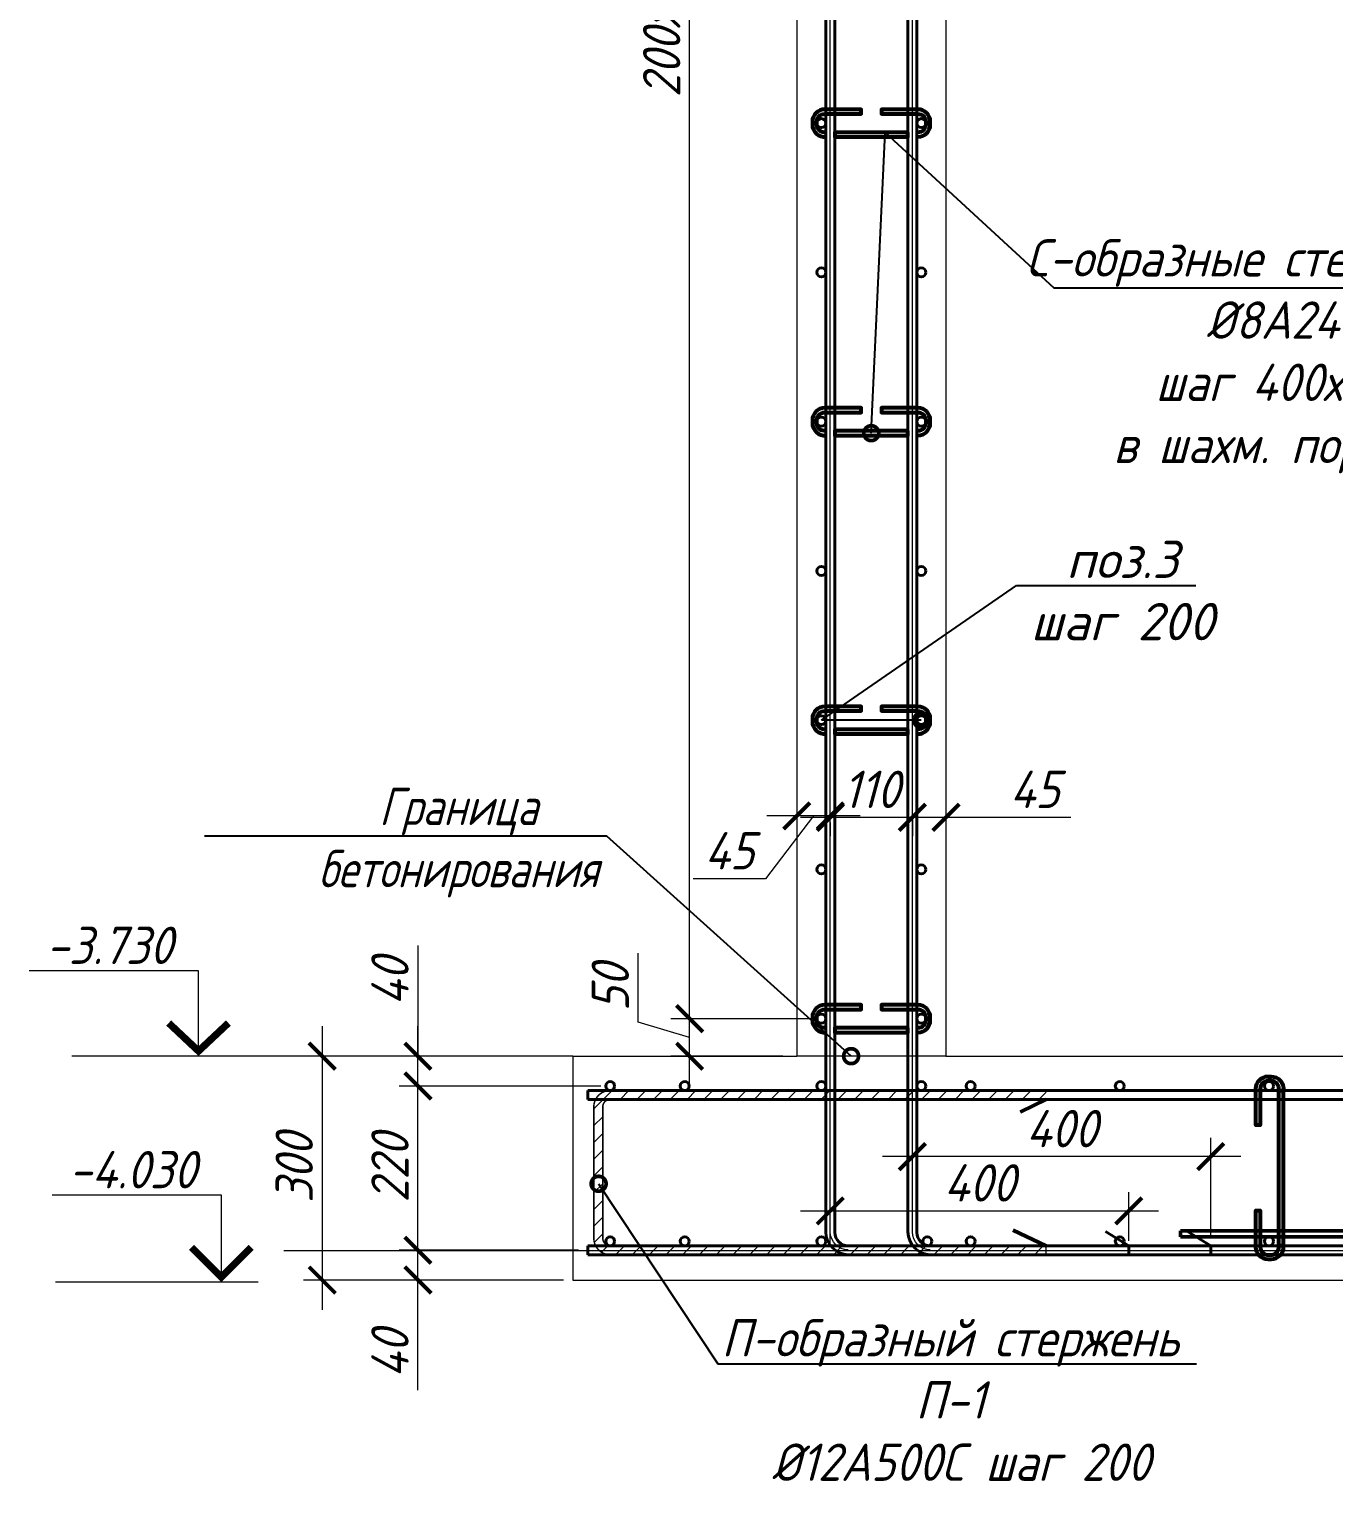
# Model space of a CAD drawing. Header units: millimetres. Extents: x 504091 to 2165846, y 135022 to 442887.
# Drawn here: x 1438434 to 1440183, y 244317 to 246278 of the extents above; entities that cross this region are included whole.
import ezdxf
from ezdxf import colors
from ezdxf.entities.mleader import LeaderData, LeaderLine
from ezdxf.math import Vec2, Vec3

# ---------------------------------------------------------------- set-up
doc = ezdxf.new("R2010")
doc.units = ezdxf.units.MM
doc.layers.get('Defpoints').update_dxf_attribs({"color": 255})
doc.layers.add('!Defpoints', color=255, linetype='Continuous', lineweight=5, plot=False)
for name, color, linetype, lineweight in [('Арматура 12', 26, 'Continuous', 50), ('К_Арматура 8', 134, 'Continuous', 50), ('КР_Арматура 12', 174, 'Continuous', 40), ('Монолит тонкий', 204, 'Continuous', 9), ('Размер', 7, 'Continuous', 13), ('размеры', 7, 'Continuous', 9), ('Размеры КР', 164, 'Continuous', 9)]:
    doc.layers.add(name, color=color, linetype=linetype, lineweight=lineweight)
doc.layers.add('Контур', color=7, linetype='Continuous')
doc.styles.add('GOST 2.304_new', font='isocpeur.ttf', dxfattribs={"width": 0.9, "oblique": 15})
doc.linetypes.add('зигзаг', pattern='A,0.00254,-5.08,[131,ltypeshp.shx,S=5.08,R=0,X=-5.08,Y=0],-10.16,[131,ltypeshp.shx,S=5.08,R=180,X=5.08,Y=0],-5.08', length=20.32254)
doc.dimstyles.new('SPDS 1_20', dxfattribs={"dimscale": 20, "dimtxt": 2.5, "dimasz": 1.77, "dimexe": 1.25, "dimexo": 0.625, "dimtad": 1, "dimdec": 0, "dimrnd": 0.001, "dimtxsty": 'GOST 2.304_new', "dimblk": 'ARCHTICK', "dimcen": 2.5, "dimdle": 2, "dimclrt": 256, "dimadec": 0, "dimazin": 2, "dimtfac": 0.75, "dimtdec": 0, "dimtmove": 1, "dimatfit": 3, "dimfxl": 0, "dimtolj": 1, "dimlwd": 9, "dimlwe": 9, "dimarcsym": 0})

# ---------------------------------------------------------------- blocks, each defined once
blk = doc.blocks.new('_DotSmall')
at = {"color": 0, "linetype": 'ByBlock', "lineweight": 35, "const_width": 0.5}
blk.add_lwpolyline([(-0.0625, 0, 1), (0.0625, 0, 1)], format="xyb", close=True, dxfattribs=at)
blk = doc.blocks.new('A$C087e266e')
at = {"layer": 'К_Арматура 8', "ltscale": 40}
for p, q in [((-29.1, 68.4), (-29.1, -93.2)), ((-21.1, 68.4), (-21.1, -93.2)), ((-279.1, -103.2), (-39.1, -103.2)), ((-279.1, -103.2), (-279.1, -111.2)), ((-279.1, -111.2), (-39.1, -111.2)), ((228.9, -103.2), (-11.1, -103.2)), ((228.9, -111.2), (-11.1, -111.2)), ((228.9, -103.2), (228.9, -111.2))]:
    blk.add_line(p, q, dxfattribs=at)
for centre, radius, start, end in [((-25.1, 68.4), 4, 0, 180), ((-39.1, -93.2), 10, 270, 0), ((-11.1, -93.2), 18, 180, 270), ((-11.1, -93.2), 10, 180, 270), ((-39.1, -93.2), 18, 270, 321.0576)]:
    blk.add_arc(centre, radius, start, end, dxfattribs=at)
blk = doc.blocks.new('_ArchTick')
at = {"color": 0, "linetype": 'ByBlock', "const_width": 0.15}
blk.add_lwpolyline([(-0.5, -0.5), (0.5, 0.5)], dxfattribs=at)
blk = doc.blocks.new('*D4132')
at = {"layer": 'Defpoints', "color": 0, "lineweight": 20, "transparency": 16777216}
for p in [(1438955.3, 244642.3), (1439182.9, 244642.3), (1439162.9, 244602.3)]:
    blk.add_point(p, dxfattribs=at)
at = {"layer": 'Размеры КР', "color": 0, "lineweight": 9, "transparency": 16777216}
for p, q in [((1438955.3, 244562.3), (1438955.3, 244682.3)), ((1439170.4, 244642.3), (1438930.3, 244642.3)), ((1439150.4, 244602.3), (1438930.3, 244602.3)), ((1438955.3, 244454.9), (1438955.3, 244602.3))]:
    blk.add_line(p, q, dxfattribs=at)
at = {"layer": 'Размеры КР', "color": 0, "lineweight": 9, "transparency": 16777216, "xscale": 35.4, "yscale": 35.4, "zscale": 35.4}
for p, rotation in [((1438955.3, 244642.3), 90), ((1438955.3, 244602.3), 270)]:
    blk.add_blockref('_ArchTick', p, dxfattribs=dict(at, rotation=rotation))
at = {"layer": 'Размеры КР', "lineweight": 20, "transparency": 16777216, "insert": (1438917.8, 244503.3), "char_height": 50, "attachment_point": 5, "rotation": 90, "style": 'GOST 2.304_new'}
blk.add_mtext('\\A1;40', dxfattribs=at)
blk = doc.blocks.new('*D4133')
at = {"layer": 'Defpoints', "color": 0, "lineweight": 20, "transparency": 16777216}
for p in [(1438955.3, 244862.3), (1439212.9, 244862.3), (1439182.9, 244642.3)]:
    blk.add_point(p, dxfattribs=at)
at = {"layer": 'Размеры КР', "color": 0, "lineweight": 9, "transparency": 16777216}
for p, q in [((1438955.3, 244602.3), (1438955.3, 244902.3)), ((1439200.4, 244862.3), (1438930.3, 244862.3)), ((1439170.4, 244642.3), (1438930.3, 244642.3))]:
    blk.add_line(p, q, dxfattribs=at)
at = {"layer": 'Размеры КР', "color": 0, "lineweight": 9, "transparency": 16777216, "xscale": 35.4, "yscale": 35.4, "zscale": 35.4}
for p, rotation in [((1438955.3, 244862.3), 90), ((1438955.3, 244642.3), 270)]:
    blk.add_blockref('_ArchTick', p, dxfattribs=dict(at, rotation=rotation))
at = {"layer": 'Размеры КР', "lineweight": 20, "transparency": 16777216, "insert": (1438917.8, 244752.3), "char_height": 50, "attachment_point": 5, "rotation": 90, "style": 'GOST 2.304_new'}
blk.add_mtext('\\A1;220', dxfattribs=at)
blk = doc.blocks.new('*D4134')
at = {"layer": 'Defpoints', "color": 0, "lineweight": 20, "transparency": 16777216}
for p in [(1438955.3, 244902.3), (1439162.9, 244902.3), (1439212.9, 244862.3)]:
    blk.add_point(p, dxfattribs=at)
at = {"layer": 'Размеры КР', "color": 0, "lineweight": 9, "transparency": 16777216}
for p, q in [((1438955.3, 245050.7), (1438955.3, 244902.3)), ((1438955.3, 244822.3), (1438955.3, 244942.3)), ((1439150.4, 244902.3), (1438930.3, 244902.3)), ((1439200.4, 244862.3), (1438930.3, 244862.3))]:
    blk.add_line(p, q, dxfattribs=at)
at = {"layer": 'Размеры КР', "color": 0, "lineweight": 9, "transparency": 16777216, "xscale": 35.4, "yscale": 35.4, "zscale": 35.4}
for p, rotation in [((1438955.3, 244902.3), 90), ((1438955.3, 244862.3), 270)]:
    blk.add_blockref('_ArchTick', p, dxfattribs=dict(at, rotation=rotation))
at = {"layer": 'Размеры КР', "lineweight": 20, "transparency": 16777216, "insert": (1438917.8, 245002.2), "char_height": 50, "attachment_point": 5, "rotation": 90, "style": 'GOST 2.304_new'}
blk.add_mtext('\\A1;40', dxfattribs=at)
blk = doc.blocks.new('*D4135')
at = {"layer": 'Defpoints', "color": 0, "lineweight": 20, "transparency": 16777216}
for p in [(1439162.9, 244902.3), (1438827, 244602.3), (1439059.2, 244602.3)]:
    blk.add_point(p, dxfattribs=at)
at = {"layer": 'Размеры КР', "color": 0, "lineweight": 9, "transparency": 16777216}
for p, q in [((1438827, 244942.3), (1438827, 244562.3)), ((1439150.4, 244902.3), (1438802, 244902.3)), ((1439046.7, 244602.3), (1438802, 244602.3))]:
    blk.add_line(p, q, dxfattribs=at)
at = {"layer": 'Размеры КР', "color": 0, "lineweight": 9, "transparency": 16777216, "xscale": 35.4, "yscale": 35.4, "zscale": 35.4}
for p, rotation in [((1438827, 244902.3), 90), ((1438827, 244602.3), 270)]:
    blk.add_blockref('_ArchTick', p, dxfattribs=dict(at, rotation=rotation))
at = {"layer": 'Размеры КР', "lineweight": 20, "transparency": 16777216, "insert": (1438789.5, 244752.3), "char_height": 50, "attachment_point": 5, "rotation": 90, "style": 'GOST 2.304_new'}
blk.add_mtext('\\A1;300', dxfattribs=at)
blk = doc.blocks.new('*D4136')
at = {"layer": 'Defpoints', "color": 0, "lineweight": 20, "transparency": 16777216}
for p in [(1439617.9, 245232.5), (1439617.9, 245222.3), (1439662.9, 245232.5)]:
    blk.add_point(p, dxfattribs=at)
at = {"layer": 'Размеры КР', "color": 0, "lineweight": 9, "transparency": 16777216}
for p, q in [((1439702.9, 245222.3), (1439577.9, 245222.3)), ((1439617.9, 245220), (1439617.9, 245197.3)), ((1439830.3, 245222.3), (1439662.9, 245222.3)), ((1439662.9, 245220), (1439662.9, 245197.3))]:
    blk.add_line(p, q, dxfattribs=at)
at = {"layer": 'Размеры КР', "color": 0, "lineweight": 9, "transparency": 16777216, "xscale": 35.4, "yscale": 35.4, "zscale": 35.4, "rotation": 180}
blk.add_blockref('_ArchTick', (1439617.9, 245222.3), dxfattribs=at)
at = {"layer": 'Размеры КР', "color": 0, "lineweight": 9, "transparency": 16777216, "xscale": 35.4, "yscale": 35.4, "zscale": 35.4}
blk.add_blockref('_ArchTick', (1439662.9, 245222.3), dxfattribs=at)
at = {"layer": 'Размеры КР', "lineweight": 20, "transparency": 16777216, "insert": (1439781.9, 245259.8), "char_height": 50, "attachment_point": 5, "style": 'GOST 2.304_new'}
blk.add_mtext('\\A1;45', dxfattribs=at)
blk = doc.blocks.new('*D4137')
at = {"layer": 'Defpoints', "color": 0, "lineweight": 20, "transparency": 16777216}
for p in [(1439507.9, 245226.1), (1439507.9, 245222.3), (1439617.9, 245232.5)]:
    blk.add_point(p, dxfattribs=at)
at = {"layer": 'Размеры КР', "color": 0, "lineweight": 9, "transparency": 16777216}
for p, q in [((1439657.9, 245222.3), (1439467.9, 245222.3)), ((1439617.9, 245220), (1439617.9, 245197.3)), ((1439507.9, 245213.6), (1439507.9, 245197.3))]:
    blk.add_line(p, q, dxfattribs=at)
at = {"layer": 'Размеры КР', "color": 0, "lineweight": 9, "transparency": 16777216, "xscale": 35.4, "yscale": 35.4, "zscale": 35.4, "rotation": 180}
blk.add_blockref('_ArchTick', (1439507.9, 245222.3), dxfattribs=at)
at = {"layer": 'Размеры КР', "color": 0, "lineweight": 9, "transparency": 16777216, "xscale": 35.4, "yscale": 35.4, "zscale": 35.4}
blk.add_blockref('_ArchTick', (1439617.9, 245222.3), dxfattribs=at)
at = {"layer": 'Размеры КР', "lineweight": 20, "transparency": 16777216, "insert": (1439562.9, 245259.8), "char_height": 50, "attachment_point": 5, "style": 'GOST 2.304_new'}
blk.add_mtext('\\A1;110', dxfattribs=at)
blk = doc.blocks.new('*D4138')
at = {"layer": 'Defpoints', "color": 0, "lineweight": 20, "transparency": 16777216}
for p in [(1439462.9, 245231.6), (1439462.9, 245224.3), (1439507.9, 245228.1)]:
    blk.add_point(p, dxfattribs=at)
at = {"layer": 'Размеры КР', "color": 0, "lineweight": 9, "transparency": 16777216}
for p, q in [((1439485.4, 245224.3), (1439421.1, 245140)), ((1439547.9, 245224.3), (1439422.9, 245224.3)), ((1439462.9, 245219.1), (1439462.9, 245199.3)), ((1439507.9, 245215.6), (1439507.9, 245199.3)), ((1439421.1, 245140), (1439324.2, 245140))]:
    blk.add_line(p, q, dxfattribs=at)
at = {"layer": 'Размеры КР', "color": 0, "lineweight": 9, "transparency": 16777216, "xscale": 35.4, "yscale": 35.4, "zscale": 35.4, "rotation": 180}
blk.add_blockref('_ArchTick', (1439462.9, 245224.3), dxfattribs=at)
at = {"layer": 'Размеры КР', "color": 0, "lineweight": 9, "transparency": 16777216, "xscale": 35.4, "yscale": 35.4, "zscale": 35.4}
blk.add_blockref('_ArchTick', (1439507.9, 245224.3), dxfattribs=at)
at = {"layer": 'Размеры КР', "lineweight": 20, "transparency": 16777216, "insert": (1439372.7, 245177.5), "char_height": 50, "attachment_point": 5, "style": 'GOST 2.304_new'}
blk.add_mtext('\\A1;45', dxfattribs=at)
blk = doc.blocks.new('*D4139')
at = {"layer": 'Defpoints', "color": 0, "lineweight": 20, "transparency": 16777216}
for p in [(1439319.4, 244952.5), (1439501.9, 244952.5), (1439457, 244902.3)]:
    blk.add_point(p, dxfattribs=at)
at = {"layer": 'Размеры КР', "color": 0, "lineweight": 9, "transparency": 16777216}
for p, q in [((1439250.6, 244948), (1439250.6, 245040.4)), ((1439319.4, 244862.3), (1439319.4, 244992.5)), ((1439319.4, 244927.4), (1439250.6, 244948)), ((1439489.4, 244952.5), (1439294.4, 244952.5)), ((1439444.5, 244902.3), (1439294.4, 244902.3))]:
    blk.add_line(p, q, dxfattribs=at)
at = {"layer": 'Размеры КР', "color": 0, "lineweight": 9, "transparency": 16777216, "xscale": 35.4, "yscale": 35.4, "zscale": 35.4}
for p, rotation in [((1439319.4, 244952.5), 90), ((1439319.4, 244902.3), 270)]:
    blk.add_blockref('_ArchTick', p, dxfattribs=dict(at, rotation=rotation))
at = {"layer": 'Размеры КР', "lineweight": 20, "transparency": 16777216, "insert": (1439213.1, 244994.2), "char_height": 50, "attachment_point": 5, "rotation": 90, "style": 'GOST 2.304_new'}
blk.add_mtext('\\A1;50', dxfattribs=at)
blk = doc.blocks.new('*D4140')
at = {"layer": 'Defpoints', "color": 0, "lineweight": 20, "transparency": 16777216}
for p in [(1439319.4, 247752.5), (1439495.9, 247752.5), (1439501.9, 244952.5)]:
    blk.add_point(p, dxfattribs=at)
at = {"layer": 'Размеры КР', "color": 0, "lineweight": 9, "transparency": 16777216}
for p, q in [((1439319.4, 244912.5), (1439319.4, 247792.5)), ((1439483.4, 247752.5), (1439294.4, 247752.5)), ((1439489.4, 244952.5), (1439294.4, 244952.5))]:
    blk.add_line(p, q, dxfattribs=at)
at = {"layer": 'Размеры КР', "color": 0, "lineweight": 9, "transparency": 16777216, "xscale": 35.4, "yscale": 35.4, "zscale": 35.4}
for p, rotation in [((1439319.4, 247752.5), 90), ((1439319.4, 244952.5), 270)]:
    blk.add_blockref('_ArchTick', p, dxfattribs=dict(at, rotation=rotation))
at = {"layer": 'Размеры КР', "lineweight": 20, "transparency": 16777216, "insert": (1439281.9, 246352.5), "char_height": 50, "attachment_point": 5, "rotation": 90, "style": 'GOST 2.304_new'}
blk.add_mtext('\\A1;200х14=2800', dxfattribs=at)
blk = doc.blocks.new('*D4141')
at = {"layer": 'Defpoints', "color": 0, "lineweight": 20, "transparency": 16777216}
for p in [(1439617.9, 244767.7), (1439617.9, 244705.6), (1440017.9, 244648.3)]:
    blk.add_point(p, dxfattribs=at)
at = {"layer": 'Контур', "color": 0, "lineweight": 9, "transparency": 16777216}
for p, q in [((1439617.9, 244718.1), (1439617.9, 244792.7)), ((1440017.9, 244660.8), (1440017.9, 244792.7)), ((1440057.9, 244767.7), (1439577.9, 244767.7))]:
    blk.add_line(p, q, dxfattribs=at)
at = {"layer": 'Контур', "color": 0, "lineweight": 9, "transparency": 16777216, "xscale": 35.4, "yscale": 35.4, "zscale": 35.4, "rotation": 180}
blk.add_blockref('_ArchTick', (1439617.9, 244767.7), dxfattribs=at)
at = {"layer": 'Контур', "color": 0, "lineweight": 9, "transparency": 16777216, "xscale": 35.4, "yscale": 35.4, "zscale": 35.4}
blk.add_blockref('_ArchTick', (1440017.9, 244767.7), dxfattribs=at)
at = {"layer": 'Контур', "lineweight": 20, "transparency": 16777216, "insert": (1439817.9, 244805.2), "char_height": 50, "attachment_point": 5, "style": 'GOST 2.304_new'}
blk.add_mtext('\\A1;400', dxfattribs=at)
blk = doc.blocks.new('*D4142')
at = {"layer": 'Defpoints', "color": 0, "lineweight": 20, "transparency": 16777216}
for p in [(1439507.9, 244689.1), (1439907.9, 244695), (1439907.9, 244642.3)]:
    blk.add_point(p, dxfattribs=at)
at = {"layer": 'Контур', "color": 0, "lineweight": 9, "transparency": 16777216}
for p, q in [((1439507.9, 244701.6), (1439507.9, 244720)), ((1439907.9, 244654.8), (1439907.9, 244720)), ((1439467.9, 244695), (1439947.9, 244695))]:
    blk.add_line(p, q, dxfattribs=at)
at = {"layer": 'Контур', "color": 0, "lineweight": 9, "transparency": 16777216, "xscale": 35.4, "yscale": 35.4, "zscale": 35.4, "rotation": 180}
blk.add_blockref('_ArchTick', (1439507.9, 244695), dxfattribs=at)
at = {"layer": 'Контур', "color": 0, "lineweight": 9, "transparency": 16777216, "xscale": 35.4, "yscale": 35.4, "zscale": 35.4}
blk.add_blockref('_ArchTick', (1439907.9, 244695), dxfattribs=at)
at = {"layer": 'Контур', "lineweight": 20, "transparency": 16777216, "insert": (1439707.9, 244732.5), "char_height": 50, "attachment_point": 5, "style": 'GOST 2.304_new'}
blk.add_mtext('\\A1;400', dxfattribs=at)

msp = doc.modelspace()

# ---------------------------------------------------------------- hatches: boundary and pattern name
at = {"layer": 'Размер', "lineweight": 13, "transparency": 33554687}
h = msp.add_hatch(dxfattribs=at)
h.set_pattern_fill('ANSI31', color=256, scale=5)
h.set_pattern_definition([(45, (392135.754, 36891.54), (-11.22532015, 11.22532015), [])])
edge = h.paths.add_edge_path()
edge.add_line((1439797.1005, 244856.2892), (1439212.8984, 244856.2892))
edge.add_arc((1439212.8984, 244834.3892), 21.9, 450, 540)
edge.add_line((1439190.9984, 244834.3892), (1439190.9984, 244658.1892))
edge.add_arc((1439212.8984, 244658.1892), 21.9, 540, 630)
edge.add_line((1439212.8984, 244636.2892), (1439797.1005, 244636.2892))
edge.add_line((1439797.1005, 244636.2892), (1439797.1005, 244648.2892))
edge.add_line((1439797.1005, 244648.2892), (1439212.8984, 244648.2892))
edge.add_arc((1439212.8984, 244658.1892), 9.9, 180, 270, ccw=False)
edge.add_line((1439202.9984, 244658.1892), (1439202.9984, 244834.3892))
edge.add_arc((1439212.8984, 244834.3892), 9.9, 90, 180, ccw=False)
edge.add_line((1439212.8984, 244844.2892), (1439797.1005, 244844.2892))
edge.add_line((1439797.1005, 244844.2892), (1439797.1005, 244856.2892))

# ---------------------------------------------------------------- linework, layer by layer
at = {"layer": '!Defpoints', "lineweight": 15, "ltscale": 100}
for p, q in [((1439507.9068, 244646.7562), (1439507.9068, 247875.2994)), ((1438775.4988, 244642.0963), (1445982.6961, 244642.0963))]:
    msp.add_line(p, q, dxfattribs=at)
for points in [[(1439531.9068, 244642.7742, -0.414213562), (1439507.9068, 244666.7742), (1439507.9068, 247875.2994)], [(1439641.9068, 244642.7742, -0.414213562), (1439617.9068, 244666.7742), (1439617.9068, 247875.2994)]]:
    msp.add_lwpolyline(points, format="xyb", dxfattribs=at)
at = {"layer": 'Арматура 12', "lineweight": 53, "ltscale": 20}
for p, q in [((1439797.1005, 244844.2892), (1439762.5801, 244827.4777)), ((1439797.1005, 244648.2892), (1439752.8267, 244669.3161))]:
    msp.add_line(p, q, dxfattribs=at)
for points in [[(1439501.9068, 246140.1753, -0.460305877), (1439489.9068, 246150.5696), (1439489.9068, 246154.4149, -0.414213562), (1439500.4068, 246164.9149), (1439549.3224, 246164.9149), (1439549.3224, 246170.9149), (1439500.4068, 246170.9149, 0.414213562), (1439483.9068, 246154.4149), (1439483.9068, 246150.5696, 0.441038441), (1439501.9068, 246134.1208, 0.242110317)], [(1439623.9068, 246134.0696), (1439625.4068, 246134.0696, 0.414213562), (1439641.9068, 246150.5696), (1439641.9068, 246154.4149, 0.414213562), (1439625.4068, 246170.9149), (1439576.4769, 246170.9149), (1439576.4769, 246164.9149), (1439625.4068, 246164.9149, -0.414213562), (1439635.9068, 246154.4149), (1439635.9068, 246150.5696, -0.414213562), (1439625.4068, 246140.0696), (1439623.9068, 246140.0696)], [(1439501.9068, 245740.1753, -0.460305877), (1439489.9068, 245750.5696), (1439489.9068, 245754.4149, -0.414213562), (1439500.4068, 245764.9149), (1439549.3224, 245764.9149), (1439549.3224, 245770.9149), (1439500.4068, 245770.9149, 0.414213562), (1439483.9068, 245754.4149), (1439483.9068, 245750.5696, 0.441038441), (1439501.9068, 245734.1208, 0.242110317)], [(1439623.9068, 245734.0696), (1439625.4068, 245734.0696, 0.414213562), (1439641.9068, 245750.5696), (1439641.9068, 245754.4149, 0.414213562), (1439625.4068, 245770.9149), (1439576.4769, 245770.9149), (1439576.4769, 245764.9149), (1439625.4068, 245764.9149, -0.414213562), (1439635.9068, 245754.4149), (1439635.9068, 245750.5696, -0.414213562), (1439625.4068, 245740.0696), (1439623.9068, 245740.0696)], [(1439501.9068, 245340.1753, -0.460305877), (1439489.9068, 245350.5696), (1439489.9068, 245354.4149, -0.414213562), (1439500.4068, 245364.9149), (1439549.3224, 245364.9149), (1439549.3224, 245370.9149), (1439500.4068, 245370.9149, 0.414213562), (1439483.9068, 245354.4149), (1439483.9068, 245350.5696, 0.441038441), (1439501.9068, 245334.1208, 0.242110317)], [(1439623.9068, 245334.0696), (1439625.4068, 245334.0696, 0.414213562), (1439641.9068, 245350.5696), (1439641.9068, 245354.4149, 0.414213562), (1439625.4068, 245370.9149), (1439576.4769, 245370.9149), (1439576.4769, 245364.9149), (1439625.4068, 245364.9149, -0.414213562), (1439635.9068, 245354.4149), (1439635.9068, 245350.5696, -0.414213562), (1439625.4068, 245340.0696), (1439623.9068, 245340.0696)], [(1439501.9068, 244940.1753, -0.460305877), (1439489.9068, 244950.5696), (1439489.9068, 244954.4149, -0.414213562), (1439500.4068, 244964.9149), (1439549.3224, 244964.9149), (1439549.3224, 244970.9149), (1439500.4068, 244970.9149, 0.414213562), (1439483.9068, 244954.4149), (1439483.9068, 244950.5696, 0.441038441), (1439501.9068, 244934.1208, 0.242110317)], [(1439623.9068, 244934.0696), (1439625.4068, 244934.0696, 0.414213562), (1439641.9068, 244950.5696), (1439641.9068, 244954.4149, 0.414213562), (1439625.4068, 244970.9149), (1439576.4769, 244970.9149), (1439576.4769, 244964.9149), (1439625.4068, 244964.9149, -0.414213562), (1439635.9068, 244954.4149), (1439635.9068, 244950.5696, -0.414213562), (1439625.4068, 244940.0696), (1439623.9068, 244940.0696)], [(1440109.0477, 244856.2892, 0.468919726), (1440098.5477, 244869.193), (1440094.7024, 244869.193, 0.414213562), (1440084.2024, 244858.693), (1440084.2024, 244809.7774), (1440078.2024, 244809.7774), (1440078.2024, 244858.693, -0.414213562), (1440094.7024, 244875.193), (1440098.5477, 244875.193, -0.450955437), (1440115.0477, 244856.2892, -0.242110317)], [(1440115.0477, 244648.2892), (1440115.0477, 244646.533, -0.414213562), (1440098.5477, 244630.033), (1440094.7024, 244630.033, -0.414213562), (1440078.2024, 244646.533), (1440078.2024, 244695.4629), (1440084.2024, 244695.4629), (1440084.2024, 244646.533, 0.414213562), (1440094.7024, 244636.033), (1440098.5477, 244636.033, 0.414213562), (1440109.0477, 244646.533), (1440109.0477, 244648.2892)]]:
    msp.add_lwpolyline(points, format="xyb", dxfattribs=at)
for points in [[(1439611.9068, 246140.0696), (1439513.9068, 246140.0696), (1439513.9068, 246134.0696), (1439611.9068, 246134.0696)], [(1439611.9068, 245740.0696), (1439513.9068, 245740.0696), (1439513.9068, 245734.0696), (1439611.9068, 245734.0696)], [(1439611.9068, 245340.0696), (1439513.9068, 245340.0696), (1439513.9068, 245334.0696), (1439611.9068, 245334.0696)], [(1439611.9068, 244940.0696), (1439513.9068, 244940.0696), (1439513.9068, 244934.0696), (1439611.9068, 244934.0696)], [(1440109.0477, 244648.2892), (1440109.0477, 244856.2892), (1440115.0477, 244856.2892), (1440115.0477, 244648.2892)]]:
    msp.add_lwpolyline(points, close=True, dxfattribs=at)
msp.add_lwpolyline([(1439797.1005, 244856.2892, 2, 2, 0), (1439212.8984, 244856.2892, 2, 2, 0.414213562), (1439190.9984, 244834.3892, 2, 2, 0), (1439190.9984, 244658.1892, 2, 2, 0.414213562), (1439212.8984, 244636.2892, 2, 2, 0), (1439797.1005, 244636.2892, 2, 2, 0), (1439797.1005, 244648.2892, 2, 2, 0), (1439212.8984, 244648.2892, 2, 2, -0.414213562), (1439202.9984, 244658.1892, 2, 2, 0), (1439202.9984, 244834.3892, 2, 2, -0.414213562), (1439212.8984, 244844.2892, 2, 2, 0), (1439797.1005, 244844.2892, 0, 0, 0)], format="xyseb", close=True, dxfattribs=at)
at = {"layer": 'КР_Арматура 12', "ltscale": 12}
for p, q in [((1439182.9068, 244856.2892), (1445982.6961, 244856.2892)), ((1439182.9068, 244856.2892), (1439182.9068, 244844.2892)), ((1445982.6961, 244856.2892), (1439182.9068, 244856.2892)), ((1439182.9068, 244844.2892), (1439182.9068, 244856.2892)), ((1439182.9068, 244844.2892), (1445982.6961, 244844.2892)), ((1445982.6961, 244844.2892), (1439182.9068, 244844.2892)), ((1439907.9068, 244648.2892), (1439876.6255, 244667.4218)), ((1440017.9068, 244648.2892), (1439986.6255, 244667.4218)), ((1439182.9068, 244648.2892), (1439182.9068, 244636.2892)), ((1439382.0684, 244648.2892), (1439182.9068, 244648.2892)), ((1439182.9068, 244636.2892), (1439182.9068, 244648.2892)), ((1439182.9068, 244648.0963), (1445982.6961, 244648.0963)), ((1439182.9068, 244636.0963), (1439182.9068, 244648.0963)), ((1439382.0684, 244636.2892), (1439182.9068, 244636.2892)), ((1445982.6961, 244636.0963), (1439182.9068, 244636.0963)), ((1440017.9068, 244648.2892), (1440017.9068, 244636.2892))]:
    msp.add_line(p, q, dxfattribs=at)
for points in [[(1439531.9068, 244636.2892, -0.40291951), (1439501.9068, 244666.7742), (1439501.9068, 247872.2994), (1439513.9068, 247872.2994), (1439513.9068, 244666.2892, 0.414213562), (1439531.9068, 244648.2892, -0.414213562)], [(1439641.9068, 244636.2892, -0.40291951), (1439611.9068, 244666.7742), (1439611.9068, 247872.2994), (1439623.9068, 247872.2994), (1439623.9068, 244666.2892, 0.414213562), (1439641.9068, 244648.2892, -0.414213562)]]:
    msp.add_lwpolyline(points, format="xyb", dxfattribs=at)
msp.add_lwpolyline([(1439907.9068, 244648.2892), (1439907.9068, 244636.2892)], dxfattribs=at)
for centre in [(1439495.9068, 246152.4923), (1439629.9068, 246152.4923), (1439495.9068, 245952.4923), (1439629.9068, 245952.4923), (1439495.9068, 245752.4923), (1439629.9068, 245752.4923), (1439495.9068, 245552.4923), (1439629.9068, 245552.4923), (1439495.9068, 245352.4923), (1439629.9068, 245352.4923), (1439495.9068, 245152.4923), (1439629.9068, 245152.4923), (1439495.9068, 244952.4923), (1439629.9068, 244952.4923), (1439212.9068, 244862.2892), (1439312.9068, 244862.2892), (1439495.9446, 244862.2892), (1439629.9068, 244862.2892), (1439695.9068, 244862.2892), (1439895.9068, 244862.2892), (1440095.9068, 244862.2892), (1439212.9068, 244654.2892), (1439312.9068, 244654.2892), (1439495.9446, 244654.2892), (1439637.9161, 244654.2892), (1439695.9068, 244654.2892), (1439895.9068, 244654.2892), (1440095.9068, 244654.2892)]:
    msp.add_circle(centre, 6, dxfattribs=at)
at = {"layer": 'Монолит тонкий', "lineweight": 15, "ltscale": 100}
for p, q in [((1439462.9068, 247892.2994), (1439462.9068, 244902.2994)), ((1439662.9068, 247892.2994), (1439662.9068, 244902.2994)), ((1439162.9068, 244902.2994), (1439162.9068, 244602.2994)), ((1439162.9068, 244902.2994), (1439462.9068, 244902.2994)), ((1439662.9068, 244902.2994), (1441222.9084, 244902.2994)), ((1439162.9068, 244602.2994), (1446002.6961, 244602.2994))]:
    msp.add_line(p, q, dxfattribs=at)
at = {"layer": 'размеры', "ltscale": 50}
for points in [[(1438661.2462, 244902.2994), (1438661.2462, 245016.8208), (1438434.3976, 245016.8208)], [(1438691.834, 244599.2994), (1438691.834, 244716.2208), (1438464.9854, 244716.2208)]]:
    msp.add_lwpolyline(points, dxfattribs=at)
at = {"layer": 'размеры', "ltscale": 50, "const_width": 9.6}
for points in [[(1438701.2462, 244946.6876), (1438661.2462, 244909.0876), (1438621.2462, 244946.6876)], [(1438731.834, 244646.0876), (1438691.834, 244606.0876), (1438651.834, 244646.0876)]]:
    msp.add_lwpolyline(points, dxfattribs=at)
at = {"layer": 'Размеры КР', "lineweight": 20}
for p, q in [((1439162.9068, 244902.2994), (1438491.2534, 244902.2994)), ((1438741.2786, 244599.2994), (1438469.7351, 244599.2994))]:
    msp.add_line(p, q, dxfattribs=at)
at = {"layer": 'Размеры КР', "linetype": 'зигзаг', "lineweight": 20}
msp.add_line((1439662.9068, 244902.2994), (1439462.9068, 244902.2994), dxfattribs=at)

# ---------------------------------------------------------------- block references
at = {"layer": 'Размеры КР', "lineweight": 20, "xscale": -1}
msp.add_blockref('A$C087e266e', (1440206.2703, 244771.4993), dxfattribs=at)

# ---------------------------------------------------------------- texts
at = {"layer": 'размеры', "ltscale": 50, "style": 'GOST 2.304_new', "oblique": 15, "width": 0.9}
for s, p in [('-3.730', (1438456.6793, 245025.8101)), ('-4.030', (1438487.267, 244725.2101))]:
    msp.add_text(s, height=50, dxfattribs=at).set_placement(p)

# ---------------------------------------------------------------- dimensions: what is measured, and where the dimension line sits
at = {"layer": 'Контур', "lineweight": 20}
dim = msp.add_linear_dim(base=(1439617.9068, 244767.69), p1=(1440017.9068, 244648.2892), p2=(1439617.9068, 244705.5986), dimstyle='SPDS 1_20', dxfattribs=at)
dim.commit()
dim.dimension.update_dxf_attribs({"geometry": '*D4141', "text_midpoint": (1439817.9068, 244767.69), "dimtype": 160})
dim = msp.add_linear_dim(base=(1439907.9068, 244695.0319), p1=(1439507.9068, 244689.1394), p2=(1439907.9068, 244642.2892), dimstyle='SPDS 1_20', dxfattribs=at)
dim.commit()
dim.dimension.update_dxf_attribs({"geometry": '*D4142', "text_midpoint": (1439707.9068, 244732.5319)})
at = {"layer": 'Размеры КР', "lineweight": 20}
dim = msp.add_linear_dim(base=(1439319.3579, 247752.4923), p1=(1439501.9068, 244952.4923), p2=(1439495.9068, 247752.4923), angle=90, text='200х14=<>', dimstyle='SPDS 1_20', dxfattribs=at)
dim.commit()
dim.dimension.update_dxf_attribs({"geometry": '*D4140', "text_midpoint": (1439281.8579, 246352.4923)})
for base, p1, p2, angle, picture, middle in [((1439507.9068, 245222.2829), (1439617.9068, 245232.5186), (1439507.9068, 245226.0815), 180, '*D4137', (1439562.9068, 245259.7829)), ((1439319.3579, 244952.4923), (1439456.9838, 244902.2994), (1439501.9068, 244952.4923), 90, '*D4139', (1439213.1079, 244960.5209)), ((1438826.9997, 244602.2994), (1439162.9068, 244902.2994), (1439059.2372, 244602.2994), 90, '*D4135', (1438789.4997, 244752.2994)), ((1438955.2903, 244862.2892), (1439182.9068, 244642.2892), (1439212.9068, 244862.2892), 90, '*D4133', (1438917.7903, 244752.2892))]:
    dim = msp.add_linear_dim(base=base, p1=p1, p2=p2, angle=angle, dimstyle='SPDS 1_20', dxfattribs=at)
    dim.commit()
    dim.dimension.update_dxf_attribs({"geometry": picture, "text_midpoint": middle})
for base, p1, p2, angle, picture, middle in [((1439617.9068, 245222.2829), (1439662.9068, 245232.5186), (1439617.9068, 245232.5186), 180, '*D4136', (1439781.8712, 245168.7894)), ((1439462.9068, 245224.2829), (1439507.9068, 245228.0815), (1439462.9068, 245231.5796), 180, '*D4138', (1439408.6088, 245139.9601)), ((1438955.2903, 244902.2994), (1439212.9068, 244862.2892), (1439162.9068, 244902.2994), 90, '*D4134', (1438955.2903, 245002.2014)), ((1438955.2903, 244642.2892), (1439162.9068, 244602.2994), (1439182.9068, 244642.2892), 90, '*D4132', (1438946.7982, 244503.305))]:
    dim = msp.add_linear_dim(base=base, p1=p1, p2=p2, angle=angle, dimstyle='SPDS 1_20', dxfattribs=at)
    dim.commit()
    dim.dimension.update_dxf_attribs({"geometry": picture, "text_midpoint": middle, "dimtype": 160})

# ---------------------------------------------------------------- leaders
at = {"layer": 'Размер', "ltscale": 20}
ml = msp.add_multileader_mtext('Standard', dxfattribs=at)
ml.set_content('\\A1;С-образные стержни С-2 %%C8А240\\Pшаг 400х400\\Pв шахм. порядке ', color=256, style='GOST 2.304_new')
ml.set_leader_properties()
ml.set_arrow_properties(name='DOTSMALL')
ml.build(insert=Vec2(0, 0))
ml.multileader.update_dxf_attribs({"text_left_attachment_type": 6, "text_right_attachment_type": 6, "arrow_head_size": 40})
ctx = ml.context
ctx.base_point, ctx.char_height, ctx.arrow_head_size, ctx.landing_gap_size, ctx.plane_origin = Vec3(1439815.3455, 245931.9571), 50, 40, 0, Vec3(1437551.7263, 275138.1411)
ctx.left_attachment, ctx.right_attachment, ctx.text_align_type = 6, 6, 1
notes = []
notes.append((ctx, [(1, (1, 1, 0), (1439807.3455, 245931.9571), (1, 0), 8, [(0, [(1439562.8627, 245737.0615), (1439581.3055, 246139.9471)], 0, [])])]))
ctx.mtext.insert, ctx.mtext.rotation, ctx.mtext.width, ctx.mtext.alignment, ctx.mtext.flow_direction = Vec3(1440116.2878, 245996.9571), 6.283185307, 691.770084, 2, 5
ml = msp.add_multileader_mtext('Standard', dxfattribs=at)
ml.set_content('\\A1;{\\W1;поз.3\\Pшаг 200}', color=256, style='GOST 2.304_new')
ml.set_leader_properties()
ml.set_arrow_properties(name='DOTSMALL')
ml.build(insert=Vec2(0, 0))
ml.multileader.update_dxf_attribs({"text_left_attachment_type": 6, "text_right_attachment_type": 6, "dogleg_length": 4, "arrow_head_size": 40})
ctx = ml.context
ctx.base_point, ctx.char_height, ctx.arrow_head_size, ctx.landing_gap_size, ctx.plane_origin = Vec3(1439765.4646, 245532.9704), 50, 40, 0, Vec3(1394117.8481, 536137.3123)
ctx.left_attachment, ctx.right_attachment, ctx.text_align_type = 6, 6, 1
notes.append((ctx, [(1, (1, 1, 0), (1439757.4646, 245532.9704), (1, 0), 8, [(0, [(1439629.9068, 245352.4923), (1439495.9068, 245352.4923)], 0, [])])]))
ctx.mtext.insert, ctx.mtext.rotation, ctx.mtext.width, ctx.mtext.alignment, ctx.mtext.flow_direction = Vec3(1439899.3524, 245592.9704), 6.283185307, 511.854399, 2, 5
ml = msp.add_multileader_mtext('Standard', dxfattribs=at)
ml.set_content('\\A1;{\\W0.8;Граница бетонирования}', color=256, style='GOST 2.304_new')
ml.set_leader_properties()
ml.set_arrow_properties(name='DOTSMALL')
ml.build(insert=Vec2(0, 0))
ml.multileader.update_dxf_attribs({"text_left_attachment_type": 6, "text_right_attachment_type": 6, "arrow_head_size": 40})
ctx = ml.context
ctx.base_point, ctx.char_height, ctx.arrow_head_size, ctx.landing_gap_size, ctx.plane_origin = Vec3(1438818.9025, 245197.0053), 50, 40, 0, Vec3(1459815.9069, 389972.0174)
ctx.left_attachment, ctx.right_attachment, ctx.text_align_type = 6, 6, 1
notes.append((ctx, [(1, (1, 1, 0), (1439208.3, 245197.0053), (-1, 0), 8, [(0, [(1439535.8056, 244902.2994)], 0, [])])]))
ctx.mtext.insert, ctx.mtext.width, ctx.mtext.alignment, ctx.mtext.flow_direction = Vec3(1439009.6013, 245262.0053), 525.612779, 2, 5
ml = msp.add_multileader_mtext('Standard', dxfattribs=at)
ml.set_content('\\A1;П-образный стержень П-1\\P %%C12А500С шаг 200', color=256, style='GOST 2.304_new')
ml.set_leader_properties()
ml.set_arrow_properties(name='DOTSMALL')
ml.build(insert=Vec2(0, 0))
ml.multileader.update_dxf_attribs({"text_left_attachment_type": 6, "text_right_attachment_type": 6, "arrow_head_size": 40})
ctx = ml.context
ctx.base_point, ctx.char_height, ctx.arrow_head_size, ctx.landing_gap_size, ctx.plane_origin = Vec3(1439365.3698, 244489.9468), 50, 40, 0, Vec3(1436403.0174, 274251.8188)
ctx.left_attachment, ctx.right_attachment, ctx.text_align_type = 6, 6, 1
notes.append((ctx, [(1, (1, 1, 0), (1439357.3698, 244489.9468), (1, 0), 8, [(1, [(1439197.4395, 244731.3269)], 0, [])])]))
ctx.mtext.insert, ctx.mtext.rotation, ctx.mtext.width, ctx.mtext.alignment, ctx.mtext.flow_direction = Vec3(1439668.8635, 244549.9468), 6.283185307, 627.027399, 2, 5
for ctx, leaders in notes:
    for number, flags, end, landing, length, lines in leaders:
        leader = LeaderData()
        leader.index, (leader.has_last_leader_line, leader.has_dogleg_vector, leader.attachment_direction) = number, flags
        leader.last_leader_point, leader.dogleg_vector, leader.dogleg_length = Vec3(end), Vec3(landing), length
        for number, points, colour, breaks in lines:
            line = LeaderLine()
            line.index, line.vertices, line.color, line.breaks = number, Vec3.list(points), colors.encode_raw_color(colour), breaks
            leader.lines.append(line)
        ctx.leaders.append(leader)

doc.saveas('drawing.dxf')
